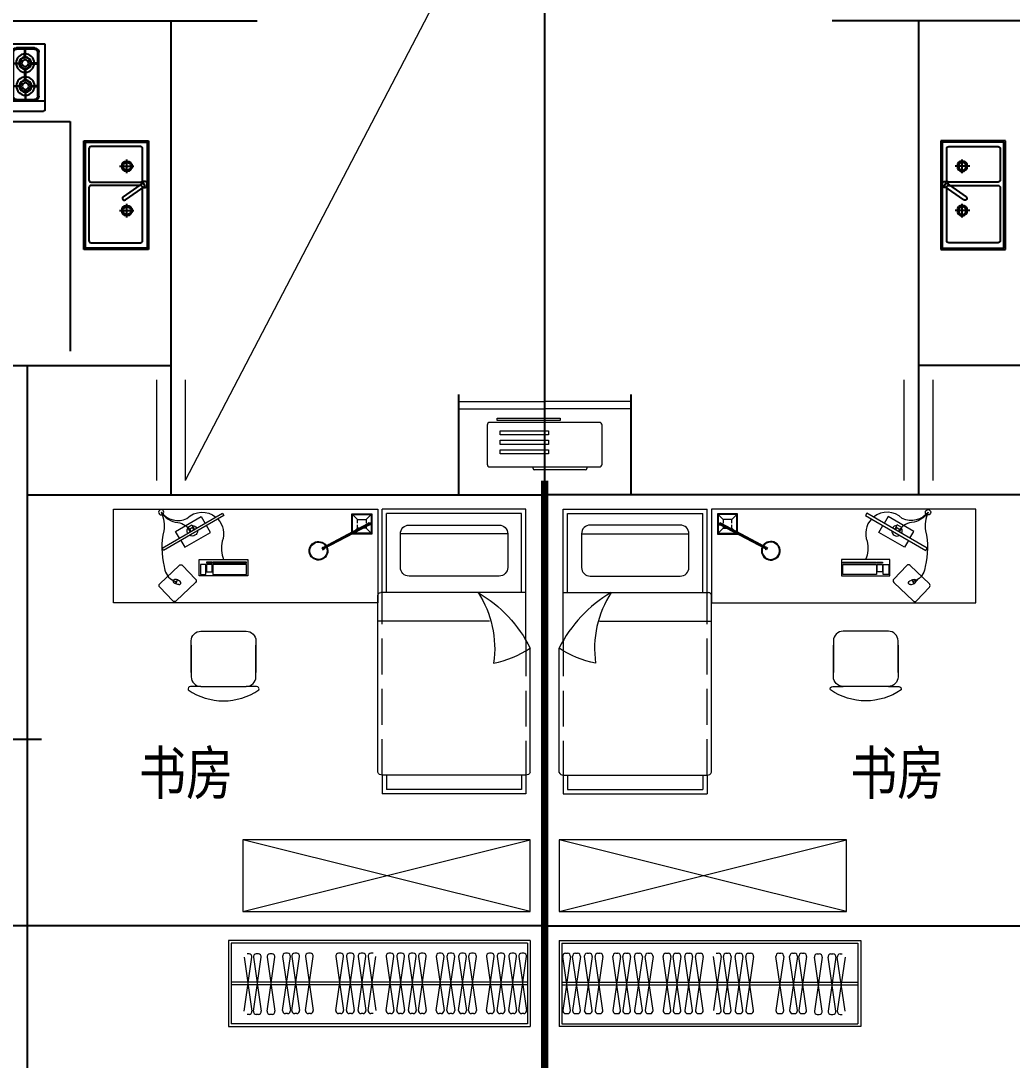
# Model space of a CAD drawing. Extents: x 534658 to 605938, y 404593 to 454993.
# Drawn here: x 563654 to 570551, y 427786 to 435021 of the extents above; entities that cross this region are included whole.
import ezdxf

# ---------------------------------------------------------------- set-up
doc = ezdxf.new("R2010")
doc.units = 0
doc.header["$LTSCALE"] = 1000
doc.header["$MEASUREMENT"] = 0
doc.linetypes.add('DASH', pattern=[0.35, 0.25, -0.1])
for name, color, linetype in [('0_厨卫', 154, 'Continuous'), ('DOTE', 1, 'Continuous'), ('PUB_TEXT', 7, 'Continuous')]:
    doc.layers.add(name, color=color, linetype=linetype)
for name, color, linetype, lineweight in [('0_家具', 31, 'Continuous', 9), ('0_看线', 180, 'Continuous', 9), ('0_空调', 31, 'Continuous', 9)]:
    doc.layers.add(name, color=color, linetype=linetype, lineweight=lineweight)
doc.styles.add('黑体', font='SIMHEI.TTF', dxfattribs={"width": 0.8})

# ---------------------------------------------------------------- blocks, each defined once
blk = doc.blocks.new('dgfhhf')
for p, q in [((1479431.7, 326499.8), (1479431.7, 327412.1)), ((1479431.7, 327412.1), (1480431.7, 327412.1)), ((1479461.7, 327382.1), (1480401.7, 327382.1)), ((1479461.7, 326833), (1479461.7, 327382.1)), ((1480401.7, 326833), (1480401.7, 327382.1)), ((1480431.7, 326833), (1480431.7, 327412.1)), ((1479558.3, 327242.3), (1480305.1, 327242.3)), ((1479431.7, 326833), (1480441.7, 326833)), ((1480461.7, 325582.2), (1480461.7, 326813)), ((1479684.3, 326632.6), (1480461.7, 326632.6)), ((1479401.7, 325582.2), (1479401.7, 326445.1)), ((1479431.7, 325562.2), (1480431.7, 325562.2)), ((1479431.7, 325562.2), (1479431.7, 325432.2)), ((1479461.7, 325562.2), (1479461.7, 325462.2)), ((1480401.7, 325562.2), (1480401.7, 325462.2)), ((1480431.7, 325562.2), (1480431.7, 325432.2)), ((1479461.7, 325462.2), (1480401.7, 325462.2)), ((1479431.7, 325432.2), (1480431.7, 325432.2))]:
    blk.add_line(p, q)
at = {"linetype": 'DASH'}
for p, q in [((1480431.7, 325562.2), (1480431.7, 326833)), ((1479431.7, 326499.8), (1479431.7, 325562.2))]:
    blk.add_line(p, q, dxfattribs=at)
blk.add_lwpolyline([(1479558.3, 327242.3), (1479558.3, 327006.9, 0.414214), (1479618.3, 326946.9), (1480245.1, 326946.9, 0.414214), (1480305.1, 327006.9), (1480305.1, 327242.3, 0.414214), (1480245.1, 327302.3), (1479618.3, 327302.3, 0.414214)], format="xyb", close=True)
blk.add_lwpolyline([(1479764.3, 326833, 0.180302), (1479656.3, 326341.3, -0.088637), (1479401.8, 326445, 28871.271551)], format="xyb")
for centre, radius, start, end in [((1480244.9, 326020.6), 944, 120.60747, 153.27731), ((1480441.7, 326813), 20, 0, 90), ((1479430.4, 325592.8), 30.7, 200.35664, 272.31522), ((1480432.9, 325592.8), 30.7, 267.68839, 339.69174)]:
    blk.add_arc(centre, radius, start, end)
blk = doc.blocks.new('monitor')
at = {"layer": '0_家具'}
for p, q in [((1213982.4, -498634.8), (1213982.4, -498649.8)), ((1214012.4, -498634.8), (1214012.4, -498649.8))]:
    blk.add_line(p, q, dxfattribs=at)
for points in [[(1214082.4, -498649.8), (1214082.4, -498604.8), (1213912.4, -498604.8), (1213912.4, -498649.8)], [(1214082.4, -498664.8), (1214082.4, -498709.8), (1213912.4, -498709.8), (1213912.4, -498664.8)]]:
    blk.add_lwpolyline(points, dxfattribs=at)
for points in [[(1213982.4, -498634.8), (1214012.4, -498634.8), (1214012.4, -498619.8), (1213982.4, -498619.8)], [(1213987.4, -498634.8), (1214007.4, -498634.8), (1214007.4, -498649.8), (1213987.4, -498649.8)], [(1213797.4, -498664.8), (1214197.4, -498664.8), (1214197.4, -498649.8), (1213797.4, -498649.8)]]:
    blk.add_lwpolyline(points, close=True, dxfattribs=at)
for start, end in [(120, 180), (0, 60), (210, 330)]:
    blk.add_arc((1213997.4, -498649.8), 30, start, end, dxfattribs=at)
blk = doc.blocks.new('keyborad')
at = {"layer": '0_家具'}
for points in [[(1214046.4, -499984), (1214324.6, -499984), (1214324.6, -499890.6), (1214046.4, -499890.6)], [(1214055.1, -499905.4), (1214247.2, -499905.4), (1214247.2, -499912.1), (1214055.1, -499912.1)], [(1214055.1, -499920.4), (1214247.2, -499920.4), (1214247.2, -499976.8), (1214055.1, -499976.8)], [(1214251.6, -499905.4), (1214282.7, -499905.4), (1214282.7, -499912.1), (1214251.6, -499912.1)], [(1214251.6, -499920.4), (1214282.7, -499920.4), (1214282.7, -499961.8), (1214251.6, -499961.8)], [(1214286.6, -499920.4), (1214317.7, -499920.4), (1214317.7, -499976.8), (1214286.6, -499976.8)]]:
    blk.add_lwpolyline(points, close=True, dxfattribs=at)
blk = doc.blocks.new('com')
at = {"layer": '0_家具'}
for p, q in [((1214280.4, -499610.8), (1214281.6, -499613.3)), ((1214281.2, -499613.4), (1214289.2, -499632.1))]:
    blk.add_line(p, q, dxfattribs=at)
blk.add_lwpolyline([(1214292.5, -499740.6), (1214398.3, -499630.1, 0.414214), (1214397.9, -499611), (1214319.9, -499536.3, 0.414214), (1214300.8, -499536.8), (1214195, -499647.3, 0.414214), (1214195.4, -499666.4), (1214273.4, -499741, 0.414214)], format="xyb", close=True, dxfattribs=at)
for points in [[(1213891, -499544.4, -0.353754), (1213926.2, -499692, 0.387634), (1213918.9, -499857.6, 0.387634)], [(1213891, -499544.4, -0.222136), (1213949.9, -499638.9, 0.247528), (1214001.8, -499714, 1.194978)], [(1213891, -499544.4, 0.157264), (1213997.5, -499558.6, -0.115899), (1214200.6, -499561.2, -0.228917), (1214276.5, -499604.2, 0.669925)], [(1214287.8, -499652.5, -0.102482), (1214276.3, -499632.3, -0.140335), (1214275.8, -499619.7, -0.497592), (1214289.6, -499613.9, 0.497592)], [(1214304.9, -499645.2, 0.102482), (1214298.3, -499622.9, 0.140335), (1214289.6, -499613.9, 0.497592), (1214275.8, -499619.7, -0.497592)], [(1214304.9, -499645.2, -0.825627), (1214287.8, -499652.5, -4.21376)], [(1213929.7, -499868.9, 0.285337), (1214057.1, -499893.7, -0.150591), (1214161, -499901.6)]]:
    blk.add_lwpolyline(points, format="xyb", dxfattribs=at)
blk.add_lwpolyline([(1214275.5, -499604.8), (1214279.4, -499611.3), (1214281.3, -499610.2), (1214277.4, -499603.7)], close=True, dxfattribs=at)
blk.add_circle((1213891, -499544.4), 15, dxfattribs=at)
blk.add_arc((1214282.6, -499616.5), 17, 248.14708, 338.04844, dxfattribs=at)
for name, p, rotation in [('monitor', (175154.7, -1301750.3), 59.99999999993759), ('keyborad', (714270.4, -1714087.1), 90)]:
    blk.add_blockref(name, p, dxfattribs=dict(at, rotation=rotation))
blk = doc.blocks.new('A$C60CB282E')
for p, q in [((0, 404), (0, 89)), ((384.8, 404), (384.8, 89))]:
    blk.add_line(p, q)
for points in [[(288.5, 471.5), (67.5, 471.5, 0.414214), (0, 404)], [(96.3, 471.5), (317.3, 471.5, -0.414214), (384.8, 404), (384.8, 476.5, -0.53639), (408.5, 492.3, -0.310378), (408.5, 0.8, -0.53639), (384.8, 16.5), (384.8, 89, -0.414214), (317.3, 21.5), (96.3, 21.5)], [(0, 89, 0.414214), (67.5, 21.5), (288.5, 21.5)]]:
    blk.add_lwpolyline(points, format="xyb")
blk = doc.blocks.new('light')
at = {"layer": '0_家具'}
for p, q in [((1214033.8, -500388.3), (1213986.5, -500373.8)), ((1214086.8, -500360.1), (1214101.3, -500312.8)), ((1214014.6, -500426.8), (1214022.9, -500422.4)), ((1214019.3, -500435.6), (1214027.6, -500431.2)), ((1214030.2, -500424.2), (1214025.2, -500424.2)), ((1214030.2, -500423.4), (1214030.2, -500425)), ((1214061.9, -500441.3), (1214047.4, -500488.6)), ((1214114.9, -500413.1), (1214162.3, -500427.6))]:
    blk.add_line(p, q, dxfattribs=at)
for points in [[(1214133.4, -500362.7), (1214103.3, -500306), (1213979.7, -500371.7), (1214045.4, -500495.4), (1214169, -500429.7), (1214103.3, -500306)], [(1214129, -500365.1), (1214101.3, -500312.8), (1213986.5, -500373.8), (1214047.4, -500488.6), (1214162.3, -500427.6), (1214101.3, -500312.8)], [(1214098.1, -500381.5), (1214086.8, -500360.1), (1214033.8, -500388.3), (1214045.1, -500409.7)], [(1214050.6, -500419.9), (1214061.9, -500441.3), (1214114.9, -500413.1), (1214103.6, -500391.8)]]:
    blk.add_lwpolyline(points, dxfattribs=at)
for points in [[(1214025.2, -500431.7), (1214030.2, -500431.7), (1214030.2, -500416.7), (1214025.2, -500416.7)], [(1214030.2, -500423.4), (1214390.2, -500423.4), (1214390.2, -500418.4), (1214030.2, -500418.4)], [(1214030.2, -500425), (1214390.2, -500425), (1214390.2, -500430), (1214030.2, -500430)], [(1214387.7, -500431.7), (1214392.7, -500431.7), (1214392.7, -500416.7), (1214387.7, -500416.7)], [(1214397.7, -500431.7), (1214392.7, -500431.7), (1214392.7, -500416.7), (1214397.7, -500416.7)]]:
    blk.add_lwpolyline(points, close=True, dxfattribs=at)
blk.add_circle((1214030.2, -500424.2), 7.5, dxfattribs=at)
for centre, radius, start, end in [((1214427.7, -500424.2), 65, 185.12424, 174.87576), ((1214427.7, -500424.2), 60, 185.55255, 174.44745), ((1214400, -500413.1), 60, 179.23076, 180.76924), ((1214427.7, -500424.2), 65, 179.28994, 180.71006)]:
    blk.add_arc(centre, radius, start, end, dxfattribs=at)
blk = doc.blocks.new('ddfdf')
at = {"layer": '0_厨卫'}
for p, q in [((15801.2, -30110.3), (15800.7, -30821.9)), ((16259.8, -30110.6), (15801.2, -30110.3)), ((16269.8, -30120.6), (16269.8, -30812.2)), ((15800.7, -30821.9), (16259.8, -30822.2))]:
    blk.add_line(p, q, dxfattribs=at)
at = {"layer": '0_厨卫', "color": 251}
for p, q in [((15856.2, -30158.6), (16162.7, -30158.8)), ((15952.1, -30158.8), (15956.9, -30157.2)), ((15968, -30207.9), (15952.1, -30158.8)), ((15956.9, -30157.2), (15972.8, -30206.4)), ((16062, -30157.3), (16046, -30206.4)), ((16050.8, -30208), (16066.8, -30158.9)), ((16066.8, -30158.9), (16062, -30157.3)), ((16201.5, -30822.1), (16202, -30110.6)), ((15826.1, -30314.4), (15826.2, -30188.6)), ((15834.1, -30314.4), (15834.2, -30188.6)), ((15856.2, -30166.6), (16162.7, -30166.8)), ((15972.8, -30206.4), (15968, -30207.9)), ((16046, -30206.4), (16050.8, -30208)), ((16184.7, -30188.9), (16184.6, -30314.6)), ((16192.7, -30188.9), (16192.6, -30314.6)), ((15828.8, -30247.7), (15828.8, -30252.3)), ((15946.6, -30247.8), (15828.8, -30247.7)), ((15828.8, -30252.3), (15946.6, -30252.4)), ((15946.6, -30252.4), (15946.6, -30247.8)), ((15968, -30295.3), (15952, -30344.3)), ((15956.8, -30345.9), (15972.8, -30296.8)), ((15972.8, -30296.8), (15968, -30295.3)), ((16046, -30296.9), (16050.8, -30295.3)), ((16061.9, -30346), (16046, -30296.9)), ((16050.8, -30295.3), (16066.7, -30344.4)), ((16072.2, -30252.4), (16072.2, -30247.9)), ((16072.2, -30247.9), (16190, -30247.9)), ((16190, -30252.5), (16072.2, -30252.4)), ((16190, -30247.9), (16190, -30252.5)), ((15832.3, -30555.7), (15832.4, -30379.5)), ((15832.4, -30379.5), (15849.1, -30379.5)), ((15849.1, -30379.5), (15849, -30555.7)), ((16162.6, -30336.6), (15856.1, -30336.4)), ((16162.6, -30344.6), (15856.1, -30344.4)), ((15877.6, -30555.7), (15877.8, -30379.5)), ((15877.8, -30379.5), (15894.4, -30379.5)), ((15894.4, -30379.5), (15894.3, -30555.7)), ((15923, -30555.8), (15923.1, -30379.5)), ((15923.1, -30379.5), (15939.8, -30379.6)), ((15939.8, -30379.6), (15939.6, -30555.8)), ((15952, -30344.3), (15956.8, -30345.9)), ((15968.3, -30555.8), (15968.4, -30379.6)), ((15968.4, -30379.6), (15985.1, -30379.6)), ((15985.1, -30379.6), (15985, -30555.8)), ((16013.7, -30555.8), (16013.8, -30379.6)), ((16013.8, -30379.6), (16030.4, -30379.6)), ((16030.4, -30379.6), (16030.3, -30555.8)), ((16059, -30555.9), (16059.1, -30379.6)), ((16059.1, -30379.6), (16075.8, -30379.6)), ((16066.7, -30344.4), (16061.9, -30346)), ((16075.8, -30379.6), (16075.6, -30555.9)), ((16104.3, -30555.9), (16104.4, -30379.7)), ((16104.4, -30379.7), (16121.1, -30379.7)), ((16121.1, -30379.7), (16121, -30555.9)), ((16149.7, -30555.9), (16149.8, -30379.7)), ((16149.8, -30379.7), (16166.4, -30379.7)), ((16166.4, -30379.7), (16166.3, -30555.9)), ((15849, -30555.7), (15832.3, -30555.7)), ((15860.7, -30594.4), (16167.1, -30594.6)), ((15894.3, -30555.7), (15877.6, -30555.7)), ((15939.6, -30555.8), (15923, -30555.8)), ((15937.2, -30594.5), (15937.1, -30654.3)), ((15941.7, -30594.5), (15937.2, -30594.5)), ((15941.7, -30654.3), (15941.7, -30594.5)), ((15985, -30555.8), (15968.3, -30555.8)), ((16030.3, -30555.8), (16013.7, -30555.8)), ((16075.6, -30555.9), (16059, -30555.9)), ((16094.9, -30594.6), (16094.9, -30654.4)), ((16099.5, -30594.6), (16094.9, -30594.6)), ((16099.5, -30654.4), (16099.5, -30594.6)), ((16121, -30555.9), (16104.3, -30555.9)), ((16166.3, -30555.9), (16149.7, -30555.9)), ((15830.6, -30750.1), (15830.7, -30624.4)), ((15838.6, -30750.1), (15838.7, -30624.4)), ((15860.7, -30602.4), (16167.1, -30602.6)), ((15937.1, -30654.3), (15941.7, -30654.3)), ((16094.9, -30654.4), (16099.5, -30654.4)), ((16189.1, -30624.6), (16189, -30750.4)), ((16197.1, -30624.6), (16197, -30750.4)), ((15828.6, -30681.6), (15828.6, -30686.2)), ((15904.3, -30681.6), (15828.6, -30681.6)), ((15828.6, -30686.2), (15904.3, -30686.2)), ((15904.3, -30686.2), (15904.3, -30681.6)), ((15937, -30779.9), (15937.1, -30720.2)), ((15937.1, -30720.2), (15941.7, -30720.2)), ((15941.7, -30720.2), (15941.6, -30779.9)), ((15968.2, -30683.8), (15968.2, -30688.4)), ((16063.1, -30683.9), (15968.2, -30683.8)), ((15968.2, -30688.4), (16063.1, -30688.5)), ((16063.1, -30688.5), (16063.1, -30683.9)), ((16094.8, -30780), (16094.8, -30720.3)), ((16094.8, -30720.3), (16099.4, -30720.3)), ((16099.4, -30720.3), (16099.4, -30780)), ((16125.6, -30689.6), (16125.6, -30685)), ((16125.6, -30685), (16199.2, -30685)), ((16199.2, -30689.6), (16125.6, -30689.6)), ((16199.2, -30685), (16199.2, -30689.6)), ((16167, -30772.4), (15860.6, -30772.2)), ((16167, -30780.4), (15860.6, -30780.2)), ((15941.6, -30779.9), (15937, -30779.9)), ((16099.4, -30780), (16094.8, -30780))]:
    blk.add_line(p, q, dxfattribs=at)
for centre, radius in [((16012.9, -30252.9), 70.1), ((16012.9, -30252.9), 47.3), ((16012.9, -30252.9), 41.8), ((16012.9, -30252.9), 25.3), ((16235.4, -30425.8), 16.2), ((16237.7, -30542.5), 16.2), ((16240.2, -30485.3), 16.2), ((15935.8, -30685.1), 63.7), ((15935.8, -30685.1), 43), ((15935.8, -30685.1), 38), ((15935.8, -30685.1), 23), ((16095.7, -30687.3), 63.7), ((16095.7, -30687.3), 43), ((16095.7, -30687.3), 38), ((16095.7, -30687.3), 23)]:
    blk.add_circle(centre, radius, dxfattribs=at)
for centre, radius, start, end in [((15856.2, -30188.6), 30, 89.96104, 179.96104), ((16162.7, -30188.8), 30, 359.96104, 89.96104), ((15856.2, -30188.6), 22, 89.96104, 179.96104), ((16162.7, -30188.8), 22, 359.96104, 89.96104), ((15856.1, -30314.4), 30, 179.96104, 269.96104), ((15856.1, -30314.4), 22, 179.96104, 269.96104), ((16162.6, -30314.6), 30, 269.96104, 359.96104), ((16162.6, -30314.6), 22, 269.96104, 359.96104), ((15860.7, -30624.4), 30, 89.96104, 179.96104), ((16167.1, -30624.6), 30, 359.96104, 89.96104), ((15860.7, -30624.4), 22, 89.96104, 179.96104), ((16167.1, -30624.6), 22, 359.96104, 89.96104), ((15860.6, -30750.2), 30, 179.96104, 269.96104), ((15860.6, -30750.2), 22, 179.96104, 269.96104), ((16167, -30750.4), 30, 269.96104, 359.96104), ((16167, -30750.4), 22, 269.96104, 359.96104)]:
    blk.add_arc(centre, radius, start, end, dxfattribs=at)
at = {"layer": '0_厨卫'}
for centre, start, end in [((16259.8, -30120.6), 0, 89.96104), ((16259.8, -30812.2), 269.96104, 0)]:
    blk.add_arc(centre, 10, start, end, dxfattribs=at)
blk = doc.blocks.new('A$C1BE601A8')
for p, q in [((0, 0), (0, 450)), ((0, 450), (757, 450)), ((10, 10), (10, 440)), ((10, 440), (747, 440)), ((747, 440), (747, 10)), ((757, 450), (757, 0)), ((40.7, 393.4), (40.7, 50.3)), ((273, 408.4), (55.7, 408.4)), ((288, 50.3), (288, 393.4)), ((315, 426.6), (293.3, 411.4)), ((293.3, 411.4), (390, 273.1)), ((310.5, 393.4), (310.5, 50.3)), ((411.8, 288.3), (315, 426.6)), ((694.6, 408.4), (325.5, 408.4)), ((709.6, 50.3), (709.6, 393.4)), ((225.9, 299.6), (129.9, 299.6)), ((177.7, 248.1), (177.7, 348.3)), ((534.3, 299.6), (438.3, 299.6)), ((486.1, 248.1), (486.1, 348.3)), ((757, 0), (0, 0)), ((747, 10), (10, 10)), ((55.7, 35.3), (273, 35.3)), ((325.5, 35.3), (694.6, 35.3))]:
    blk.add_line(p, q)
for centre, radius in [((177.7, 299.6), 36.1), ((177.7, 299.6), 27.1), ((486.1, 299.6), 36.1), ((486.1, 299.6), 27.1)]:
    blk.add_circle(centre, radius)
for centre, radius, start, end in [((304.2, 419), 21.7, 342.60679, 267.3353), ((55.7, 393.4), 15, 90, 180), ((273, 393.4), 15, 0, 90), ((325.5, 393.4), 15, 90, 180), ((694.6, 393.4), 15, 0, 90), ((400.9, 280.7), 13.3, 214.97105, 34.97105), ((55.7, 50.3), 15, 180, 270), ((273, 50.3), 15, 270, 0), ((325.5, 50.3), 15, 180, 270), ((694.6, 50.3), 15, 270, 0)]:
    blk.add_arc(centre, radius, start, end)
blk = doc.blocks.new('A$C0FD84BE6')
at = {"layer": '0_空调', "color": 8}
for p, q in [((320.3, 10), (320.3, 20)), ((693.1, 20), (693.1, 10)), ((683.1, 0), (330.3, 0))]:
    blk.add_line(p, q, dxfattribs=at)
at = {"layer": '0_空调'}
blk.add_lwpolyline([(20, 20), (780, 20, 0.414214), (800, 40), (800, 310, 0.414214), (780, 330), (20, 330, 0.414214), (0, 310), (0, 40, 0.414214)], format="xyb", close=True, dxfattribs=at)
at = {"layer": '0_空调', "color": 8}
for points in [[(69.2, 359.1), (509, 359.1), (509, 344), (69.2, 344)], [(90.4, 271.5), (425.9, 271.5), (425.9, 242.6), (90.4, 242.6)], [(90.4, 205.7), (425.9, 205.7), (425.9, 176.8), (90.4, 176.8)], [(90.4, 139.9), (425.9, 139.9), (425.9, 111), (90.4, 111)]]:
    blk.add_lwpolyline(points, close=True, dxfattribs=at)
for centre, start, end in [((330.3, 10), 180, 270), ((683.1, 10), 270, 0)]:
    blk.add_arc(centre, 10, start, end, dxfattribs=at)

msp = doc.modelspace()

# ---------------------------------------------------------------- linework, layer by layer
at = {"const_width": 50}
msp.add_lwpolyline([(567298, 431820.5), (567298, 422720.5)], dxfattribs=at)
at = {"layer": '0_厨卫'}
for p, q in [((561998, 434320.5), (563997.6, 434320.5)), ((563997.6, 434320.5), (563997.6, 432720.5))]:
    msp.add_line(p, q, dxfattribs=at)
at = {"layer": '0_家具'}
for p, q in [((565198, 428820.5), (567198, 429320.5)), ((567198, 428820.5), (565198, 429320.5)), ((567398, 428820.5), (569398, 429320.5)), ((569398, 428820.5), (567398, 429320.5)), ((567198, 428620.5), (565098, 428620.5)), ((565098, 428620.5), (565098, 428020.5)), ((567198, 428620.5), (567198, 428020.5)), ((567398, 428620.5), (569498, 428620.5)), ((567398, 428620.5), (567398, 428020.5)), ((569498, 428620.5), (569498, 428020.5)), ((567178, 428600.5), (565118, 428600.5)), ((565118, 428600.5), (565118, 428040.5)), ((567178, 428600.5), (567178, 428040.5)), ((567418, 428600.5), (569478, 428600.5)), ((567418, 428600.5), (567418, 428040.5)), ((569478, 428600.5), (569478, 428040.5)), ((565098, 428020.5), (567198, 428020.5)), ((567178, 428040.5), (565118, 428040.5)), ((569498, 428020.5), (567398, 428020.5)), ((567418, 428040.5), (569478, 428040.5))]:
    msp.add_line(p, q, dxfattribs=at)
at = {"layer": '0_家具', "color": 8}
for p, q in [((565207.8, 428128.3), (565261.7, 428503)), ((565207.8, 428503), (565261.7, 428128.3)), ((565241.9, 428525.7), (565227.6, 428525.7)), ((565272.2, 428128.3), (565326.1, 428503)), ((565272.2, 428503), (565326.1, 428128.3)), ((565306.3, 428525.7), (565292, 428525.7)), ((565367.4, 428128.3), (565421.4, 428503)), ((565367.4, 428503), (565421.4, 428128.3)), ((565401.5, 428525.7), (565387.2, 428525.7)), ((565475.1, 428133.1), (565529, 428507.9)), ((565475.1, 428507.9), (565529, 428133.1)), ((565509.2, 428530.5), (565494.9, 428530.5)), ((565539.5, 428133.1), (565593.4, 428507.9)), ((565539.5, 428507.9), (565593.4, 428133.1)), ((565573.6, 428530.5), (565559.3, 428530.5)), ((565634.7, 428133.1), (565688.6, 428507.9)), ((565634.7, 428507.9), (565688.6, 428133.1)), ((565668.8, 428530.5), (565654.5, 428530.5)), ((565845, 428133.1), (565898.9, 428507.9)), ((565845, 428507.9), (565898.9, 428133.1)), ((565879.1, 428530.5), (565864.8, 428530.5)), ((565919.3, 428133.1), (565973.3, 428507.9)), ((565919.3, 428507.9), (565973.3, 428133.1)), ((565953.5, 428530.5), (565939.1, 428530.5)), ((566000.7, 428133.1), (566054.7, 428507.9)), ((566000.7, 428507.9), (566054.7, 428133.1)), ((566034.9, 428530.5), (566020.6, 428530.5)), ((566070.1, 428133.1), (566124, 428507.9)), ((566070.1, 428507.9), (566124, 428133.1)), ((566104.2, 428530.5), (566089.9, 428530.5)), ((566194.5, 428133.1), (566248.4, 428507.9)), ((566194.5, 428507.9), (566248.4, 428133.1)), ((566228.6, 428530.5), (566214.3, 428530.5)), ((566268.8, 428133.1), (566322.8, 428507.9)), ((566268.8, 428507.9), (566322.8, 428133.1)), ((566303, 428530.5), (566288.6, 428530.5)), ((566350.2, 428133.1), (566404.2, 428507.9)), ((566350.2, 428507.9), (566404.2, 428133.1)), ((566384.4, 428530.5), (566370.1, 428530.5)), ((566419.6, 428133.1), (566473.5, 428507.9)), ((566419.6, 428507.9), (566473.5, 428133.1)), ((566453.7, 428530.5), (566439.4, 428530.5)), ((566544, 428133.1), (566597.9, 428507.9)), ((566544, 428507.9), (566597.9, 428133.1)), ((566578.1, 428530.5), (566563.8, 428530.5)), ((566618.3, 428133.1), (566672.3, 428507.9)), ((566618.3, 428507.9), (566672.3, 428133.1)), ((566652.5, 428530.5), (566638.1, 428530.5)), ((566699.7, 428133.1), (566753.7, 428507.9)), ((566699.7, 428507.9), (566753.7, 428133.1)), ((566733.9, 428530.5), (566719.6, 428530.5)), ((566769.1, 428133.1), (566823, 428507.9)), ((566769.1, 428507.9), (566823, 428133.1)), ((566803.2, 428530.5), (566788.9, 428530.5)), ((566893.5, 428133.1), (566947.4, 428507.9)), ((566893.5, 428507.9), (566947.4, 428133.1)), ((566927.6, 428530.5), (566913.3, 428530.5)), ((566967.8, 428133.1), (567021.8, 428507.9)), ((566967.8, 428507.9), (567021.8, 428133.1)), ((567002, 428530.5), (566987.6, 428530.5)), ((567049.2, 428133.1), (567103.2, 428507.9)), ((567049.2, 428507.9), (567103.2, 428133.1)), ((567083.4, 428530.5), (567069.1, 428530.5)), ((567118.6, 428133.1), (567172.5, 428507.9)), ((567118.6, 428507.9), (567172.5, 428133.1)), ((567152.7, 428530.5), (567138.4, 428530.5)), ((567477.4, 428133.1), (567423.5, 428507.9)), ((567477.4, 428507.9), (567423.5, 428133.1)), ((567443.3, 428530.5), (567457.6, 428530.5)), ((567546.8, 428133.1), (567492.8, 428507.9)), ((567546.8, 428507.9), (567492.8, 428133.1)), ((567512.6, 428530.5), (567526.9, 428530.5)), ((567628.2, 428133.1), (567574.2, 428507.9)), ((567628.2, 428507.9), (567574.2, 428133.1)), ((567594, 428530.5), (567608.4, 428530.5)), ((567702.5, 428133.1), (567648.6, 428507.9)), ((567702.5, 428507.9), (567648.6, 428133.1)), ((567668.4, 428530.5), (567682.7, 428530.5)), ((567826.9, 428133.1), (567773, 428507.9)), ((567826.9, 428507.9), (567773, 428133.1)), ((567792.8, 428530.5), (567807.1, 428530.5)), ((567896.3, 428133.1), (567842.3, 428507.9)), ((567896.3, 428507.9), (567842.3, 428133.1)), ((567862.1, 428530.5), (567876.4, 428530.5)), ((567977.7, 428133.1), (567923.7, 428507.9)), ((567977.7, 428507.9), (567923.7, 428133.1)), ((567943.5, 428530.5), (567957.9, 428530.5)), ((568052, 428133.1), (567998.1, 428507.9)), ((568052, 428507.9), (567998.1, 428133.1)), ((568017.9, 428530.5), (568032.2, 428530.5)), ((568176.4, 428133.1), (568122.5, 428507.9)), ((568176.4, 428507.9), (568122.5, 428133.1)), ((568142.3, 428530.5), (568156.6, 428530.5)), ((568245.8, 428133.1), (568191.8, 428507.9)), ((568245.8, 428507.9), (568191.8, 428133.1)), ((568211.6, 428530.5), (568225.9, 428530.5)), ((568327.2, 428133.1), (568273.2, 428507.9)), ((568327.2, 428507.9), (568273.2, 428133.1)), ((568293, 428530.5), (568307.4, 428530.5)), ((568401.5, 428133.1), (568347.6, 428507.9)), ((568401.5, 428507.9), (568347.6, 428133.1)), ((568367.4, 428530.5), (568381.7, 428530.5)), ((568525.9, 428133.1), (568472, 428507.9)), ((568525.9, 428507.9), (568472, 428133.1)), ((568491.8, 428530.5), (568506.1, 428530.5)), ((568595.3, 428133.1), (568541.3, 428507.9)), ((568595.3, 428507.9), (568541.3, 428133.1)), ((568561.1, 428530.5), (568575.4, 428530.5)), ((568676.7, 428133.1), (568622.7, 428507.9)), ((568676.7, 428507.9), (568622.7, 428133.1)), ((568642.5, 428530.5), (568656.9, 428530.5)), ((568751, 428133.1), (568697.1, 428507.9)), ((568751, 428507.9), (568697.1, 428133.1)), ((568716.9, 428530.5), (568731.2, 428530.5)), ((568961.3, 428133.1), (568907.4, 428507.9)), ((568961.3, 428507.9), (568907.4, 428133.1)), ((568927.2, 428530.5), (568941.5, 428530.5)), ((569056.5, 428133.1), (569002.6, 428507.9)), ((569056.5, 428507.9), (569002.6, 428133.1)), ((569022.4, 428530.5), (569036.7, 428530.5)), ((569120.9, 428133.1), (569067, 428507.9)), ((569120.9, 428507.9), (569067, 428133.1)), ((569086.8, 428530.5), (569101.1, 428530.5)), ((569228.6, 428128.3), (569174.6, 428503)), ((569228.6, 428503), (569174.6, 428128.3)), ((569194.5, 428525.7), (569208.8, 428525.7)), ((569323.8, 428128.3), (569269.9, 428503)), ((569323.8, 428503), (569269.9, 428128.3)), ((569289.7, 428525.7), (569304, 428525.7)), ((569388.2, 428128.3), (569334.3, 428503)), ((569388.2, 428503), (569334.3, 428128.3)), ((569354.1, 428525.7), (569368.4, 428525.7)), ((567178, 428330.5), (565118, 428330.5)), ((567178, 428310.5), (565118, 428310.5)), ((567418, 428330.5), (569478, 428330.5)), ((567418, 428310.5), (569478, 428310.5)), ((565241.9, 428105.7), (565227.6, 428105.7)), ((565306.3, 428105.7), (565292, 428105.7)), ((565401.5, 428105.7), (565387.2, 428105.7)), ((565509.2, 428110.5), (565494.9, 428110.5)), ((565573.6, 428110.5), (565559.3, 428110.5)), ((565668.8, 428110.5), (565654.5, 428110.5)), ((565879.1, 428110.5), (565864.8, 428110.5)), ((565953.5, 428110.5), (565939.1, 428110.5)), ((566034.9, 428110.5), (566020.6, 428110.5)), ((566104.2, 428110.5), (566089.9, 428110.5)), ((566228.6, 428110.5), (566214.3, 428110.5)), ((566303, 428110.5), (566288.6, 428110.5)), ((566384.4, 428110.5), (566370.1, 428110.5)), ((566453.7, 428110.5), (566439.4, 428110.5)), ((566578.1, 428110.5), (566563.8, 428110.5)), ((566652.5, 428110.5), (566638.1, 428110.5)), ((566733.9, 428110.5), (566719.6, 428110.5)), ((566803.2, 428110.5), (566788.9, 428110.5)), ((566927.6, 428110.5), (566913.3, 428110.5)), ((567002, 428110.5), (566987.6, 428110.5)), ((567083.4, 428110.5), (567069.1, 428110.5)), ((567152.7, 428110.5), (567138.4, 428110.5)), ((567443.3, 428110.5), (567457.6, 428110.5)), ((567512.6, 428110.5), (567526.9, 428110.5)), ((567594, 428110.5), (567608.4, 428110.5)), ((567668.4, 428110.5), (567682.7, 428110.5)), ((567792.8, 428110.5), (567807.1, 428110.5)), ((567862.1, 428110.5), (567876.4, 428110.5)), ((567943.5, 428110.5), (567957.9, 428110.5)), ((568017.9, 428110.5), (568032.2, 428110.5)), ((568142.3, 428110.5), (568156.6, 428110.5)), ((568211.6, 428110.5), (568225.9, 428110.5)), ((568293, 428110.5), (568307.4, 428110.5)), ((568367.4, 428110.5), (568381.7, 428110.5)), ((568491.8, 428110.5), (568506.1, 428110.5)), ((568561.1, 428110.5), (568575.4, 428110.5)), ((568642.5, 428110.5), (568656.9, 428110.5)), ((568716.9, 428110.5), (568731.2, 428110.5)), ((568927.2, 428110.5), (568941.5, 428110.5)), ((569022.4, 428110.5), (569036.7, 428110.5)), ((569086.8, 428110.5), (569101.1, 428110.5)), ((569194.5, 428105.7), (569208.8, 428105.7)), ((569289.7, 428105.7), (569304, 428105.7)), ((569354.1, 428105.7), (569368.4, 428105.7))]:
    msp.add_line(p, q, dxfattribs=at)
at = {"layer": '0_家具'}
for points in [[(566137.9, 431620.5), (566137.9, 430970.5), (564298, 430970.5), (564298, 431620.5)], [(568458.1, 431620.5), (568458.1, 430970.5), (570298, 430970.5), (570298, 431620.5)]]:
    msp.add_lwpolyline(points, close=True, dxfattribs=at)
for points in [[(567198, 428820.5), (567198, 429320.5), (565198, 429320.5), (565198, 428820.5), (567198, 428820.5)], [(569398, 428820.5), (569398, 429320.5), (567398, 429320.5), (567398, 428820.5), (569398, 428820.5)]]:
    msp.add_lwpolyline(points, dxfattribs=at)
at = {"layer": '0_家具', "color": 8}
for centre, start, end in [((565241.9, 428505.7), 352.40536, 90), ((565292, 428505.7), 90, 187.59464), ((565306.3, 428505.7), 352.40536, 90), ((565387.2, 428505.7), 90, 187.59464), ((565401.5, 428505.7), 352.40536, 90), ((565494.9, 428510.5), 90, 187.59464), ((565509.2, 428510.5), 352.40536, 90), ((565559.3, 428510.5), 90, 187.59464), ((565573.6, 428510.5), 352.40536, 90), ((565654.5, 428510.5), 90, 187.59464), ((565668.8, 428510.5), 352.40536, 90), ((565864.8, 428510.5), 90, 187.59464), ((565879.1, 428510.5), 352.40536, 90), ((565939.1, 428510.5), 90, 187.59464), ((565953.5, 428510.5), 352.40536, 90), ((566020.6, 428510.5), 90, 187.59464), ((566034.9, 428510.5), 352.40536, 90), ((566089.9, 428510.5), 90, 187.59464), ((566214.3, 428510.5), 90, 187.59464), ((566228.6, 428510.5), 352.40536, 90), ((566288.6, 428510.5), 90, 187.59464), ((566303, 428510.5), 352.40536, 90), ((566370.1, 428510.5), 90, 187.59464), ((566384.4, 428510.5), 352.40536, 90), ((566439.4, 428510.5), 90, 187.59464), ((566453.7, 428510.5), 352.40536, 90), ((566563.8, 428510.5), 90, 187.59464), ((566578.1, 428510.5), 352.40536, 90), ((566638.1, 428510.5), 90, 187.59464), ((566652.5, 428510.5), 352.40536, 90), ((566719.6, 428510.5), 90, 187.59464), ((566733.9, 428510.5), 352.40536, 90), ((566788.9, 428510.5), 90, 187.59464), ((566803.2, 428510.5), 352.40536, 90), ((566913.3, 428510.5), 90, 187.59464), ((566927.6, 428510.5), 352.40536, 90), ((566987.6, 428510.5), 90, 187.59464), ((567002, 428510.5), 352.40536, 90), ((567069.1, 428510.5), 90, 187.59464), ((567083.4, 428510.5), 352.40536, 90), ((567138.4, 428510.5), 90, 187.59464), ((567152.7, 428510.5), 352.40536, 90), ((567443.3, 428510.5), 90, 187.59464), ((567457.6, 428510.5), 352.40536, 90), ((567512.6, 428510.5), 90, 187.59464), ((567526.9, 428510.5), 352.40536, 90), ((567594, 428510.5), 90, 187.59464), ((567608.4, 428510.5), 352.40536, 90), ((567668.4, 428510.5), 90, 187.59464), ((567682.7, 428510.5), 352.40536, 90), ((567792.8, 428510.5), 90, 187.59464), ((567807.1, 428510.5), 352.40536, 90), ((567862.1, 428510.5), 90, 187.59464), ((567876.4, 428510.5), 352.40536, 90), ((567943.5, 428510.5), 90, 187.59464), ((567957.9, 428510.5), 352.40536, 90), ((568017.9, 428510.5), 90, 187.59464), ((568032.2, 428510.5), 352.40536, 90), ((568142.3, 428510.5), 90, 187.59464), ((568156.6, 428510.5), 352.40536, 90), ((568211.6, 428510.5), 90, 187.59464), ((568225.9, 428510.5), 352.40536, 90), ((568293, 428510.5), 90, 187.59464), ((568307.4, 428510.5), 352.40536, 90), ((568367.4, 428510.5), 90, 187.59464), ((568381.7, 428510.5), 352.40536, 90), ((568506.1, 428510.5), 352.40536, 90), ((568561.1, 428510.5), 90, 187.59464), ((568575.4, 428510.5), 352.40536, 90), ((568642.5, 428510.5), 90, 187.59464), ((568656.9, 428510.5), 352.40536, 90), ((568716.9, 428510.5), 90, 187.59464), ((568731.2, 428510.5), 352.40536, 90), ((568927.2, 428510.5), 90, 187.59464), ((568941.5, 428510.5), 352.40536, 90), ((569022.4, 428510.5), 90, 187.59464), ((569036.7, 428510.5), 352.40536, 90), ((569086.8, 428510.5), 90, 187.59464), ((569101.1, 428510.5), 352.40536, 90), ((569194.5, 428505.7), 90, 187.59464), ((569208.8, 428505.7), 352.40536, 90), ((569289.7, 428505.7), 90, 187.59464), ((569304, 428505.7), 352.40536, 90), ((569354.1, 428505.7), 90, 187.59464), ((565241.9, 428125.7), 270, 7.59464), ((565292, 428125.7), 172.40536, 270), ((565306.3, 428125.7), 270, 7.59464), ((565387.2, 428125.7), 172.40536, 270), ((565401.5, 428125.7), 270, 7.59464), ((565494.9, 428130.5), 172.40536, 270), ((565509.2, 428130.5), 270, 7.59464), ((565559.3, 428130.5), 172.40536, 270), ((565573.6, 428130.5), 270, 7.59464), ((565654.5, 428130.5), 172.40536, 270), ((565668.8, 428130.5), 270, 7.59464), ((565864.8, 428130.5), 172.40536, 270), ((565879.1, 428130.5), 270, 7.59464), ((565939.1, 428130.5), 172.40536, 270), ((565953.5, 428130.5), 270, 7.59464), ((566020.6, 428130.5), 172.40536, 270), ((566034.9, 428130.5), 270, 7.59464), ((566089.9, 428130.5), 172.40536, 270), ((566214.3, 428130.5), 172.40536, 270), ((566228.6, 428130.5), 270, 7.59464), ((566288.6, 428130.5), 172.40536, 270), ((566303, 428130.5), 270, 7.59464), ((566370.1, 428130.5), 172.40536, 270), ((566384.4, 428130.5), 270, 7.59464), ((566439.4, 428130.5), 172.40536, 270), ((566453.7, 428130.5), 270, 7.59464), ((566563.8, 428130.5), 172.40536, 270), ((566578.1, 428130.5), 270, 7.59464), ((566638.1, 428130.5), 172.40536, 270), ((566652.5, 428130.5), 270, 7.59464), ((566719.6, 428130.5), 172.40536, 270), ((566733.9, 428130.5), 270, 7.59464), ((566788.9, 428130.5), 172.40536, 270), ((566803.2, 428130.5), 270, 7.59464), ((566913.3, 428130.5), 172.40536, 270), ((566927.6, 428130.5), 270, 7.59464), ((566987.6, 428130.5), 172.40536, 270), ((567002, 428130.5), 270, 7.59464), ((567069.1, 428130.5), 172.40536, 270), ((567083.4, 428130.5), 270, 7.59464), ((567138.4, 428130.5), 172.40536, 270), ((567152.7, 428130.5), 270, 7.59464), ((567443.3, 428130.5), 172.40536, 270), ((567457.6, 428130.5), 270, 7.59464), ((567512.6, 428130.5), 172.40536, 270), ((567526.9, 428130.5), 270, 7.59464), ((567594, 428130.5), 172.40536, 270), ((567608.4, 428130.5), 270, 7.59464), ((567668.4, 428130.5), 172.40536, 270), ((567682.7, 428130.5), 270, 7.59464), ((567792.8, 428130.5), 172.40536, 270), ((567807.1, 428130.5), 270, 7.59464), ((567862.1, 428130.5), 172.40536, 270), ((567876.4, 428130.5), 270, 7.59464), ((567943.5, 428130.5), 172.40536, 270), ((567957.9, 428130.5), 270, 7.59464), ((568017.9, 428130.5), 172.40536, 270), ((568032.2, 428130.5), 270, 7.59464), ((568142.3, 428130.5), 172.40536, 270), ((568156.6, 428130.5), 270, 7.59464), ((568211.6, 428130.5), 172.40536, 270), ((568225.9, 428130.5), 270, 7.59464), ((568293, 428130.5), 172.40536, 270), ((568307.4, 428130.5), 270, 7.59464), ((568367.4, 428130.5), 172.40536, 270), ((568381.7, 428130.5), 270, 7.59464), ((568506.1, 428130.5), 270, 7.59464), ((568561.1, 428130.5), 172.40536, 270), ((568575.4, 428130.5), 270, 7.59464), ((568642.5, 428130.5), 172.40536, 270), ((568656.9, 428130.5), 270, 7.59464), ((568716.9, 428130.5), 172.40536, 270), ((568731.2, 428130.5), 270, 7.59464), ((568927.2, 428130.5), 172.40536, 270), ((568941.5, 428130.5), 270, 7.59464), ((569022.4, 428130.5), 172.40536, 270), ((569036.7, 428130.5), 270, 7.59464), ((569086.8, 428130.5), 172.40536, 270), ((569101.1, 428130.5), 270, 7.59464), ((569194.5, 428125.7), 172.40536, 270), ((569208.8, 428125.7), 270, 7.59464), ((569289.7, 428125.7), 172.40536, 270), ((569304, 428125.7), 270, 7.59464), ((569354.1, 428125.7), 172.40536, 270)]:
    msp.add_arc(centre, 20, start, end, dxfattribs=at)
at = {"layer": '0_看线'}
for p, q in [((564598, 432520.5), (564598, 431820.5)), ((564798, 432520.5), (564798, 431820.5)), ((569798, 432520.5), (569798, 431820.5)), ((569998, 432520.5), (569998, 431820.5)), ((566698, 432370.5), (567298, 432370.5)), ((566698, 432320.5), (567298, 432320.5)), ((567898, 432370.5), (567298, 432370.5)), ((567898, 432320.5), (567298, 432320.5))]:
    msp.add_line(p, q, dxfattribs=at)
msp.add_lwpolyline([(569198, 436370.5), (566573.4, 435231.6), (564798, 431820.5)], dxfattribs=at)
at = {"layer": 'DOTE', "ltscale": 0.5}
for p, q in [((567298, 443770.5), (567298, 421220.5)), ((557898, 435020.5), (565298, 435020.5)), ((564698, 435020.5), (564698, 431720.5)), ((576698, 435020.5), (569298, 435020.5)), ((569898, 435020.5), (569898, 431720.5)), ((561898, 432620.5), (564698, 432620.5)), ((561898, 432620.5), (564698, 432620.5)), ((563698, 432620.5), (563698, 421220.5)), ((572698, 432620.5), (569898, 432620.5)), ((572698, 432620.5), (569898, 432620.5)), ((566698, 432420.5), (566698, 431720.5)), ((567898, 432420.5), (567898, 431720.5)), ((563698, 431720.5), (567298, 431720.5)), ((563698, 431720.5), (567298, 431720.5)), ((570898, 431720.5), (567298, 431720.5)), ((570898, 431720.5), (567298, 431720.5)), ((561898, 430020.5), (563798, 430020.5)), ((567298, 428720.5), (561898, 428720.5)), ((567298, 428720.5), (572698, 428720.5))]:
    msp.add_line(p, q, dxfattribs=at)

# ---------------------------------------------------------------- block references
at = {"layer": '0_厨卫', "xscale": -1}
for name, p, rotation in [('ddfdf', (533009.7, 450682.7), 89.96103902382647), ('A$C1BE601A8', (570503.4, 434185.5), 90)]:
    msp.add_blockref(name, p, dxfattribs=dict(at, rotation=rotation))
at = {"layer": '0_厨卫', "rotation": 270}
msp.add_blockref('A$C1BE601A8', (564092.6, 434185.5), dxfattribs=at)
at = {"layer": '0_家具', "yscale": 1.215737044345587, "zscale": 1.215737044345587}
for p, xscale, rotation in [((-42684.3, 1907372.1), -1.215737044345587, 90.00000004389176), ((1177280.3, 1907372.1), 1.215737044345587, 269.9999999561082)]:
    msp.add_blockref('com', p, dxfattribs=dict(at, xscale=xscale, rotation=rotation))
at = {"layer": '0_家具', "xscale": -1}
for name, p, rotation in [('light', (1403430.5, 1443017.7), 27.97934477614875), ('A$C60CB282E', (565310.6, 430772.3), 90.00000005336084)]:
    msp.add_blockref(name, p, dxfattribs=dict(at, rotation=rotation))
msp.add_blockref('dgfhhf', (2046599.6, 104208.4), dxfattribs=at)
at = {"layer": '0_家具'}
msp.add_blockref('dgfhhf', (-912003.7, 104208.4), dxfattribs=at)
for name, p, rotation in [('light', (-268834.5, 1443017.7), 332.0206552246978), ('A$C60CB282E', (569285.4, 430772.3), 269.9999999466392)]:
    msp.add_blockref(name, p, dxfattribs=dict(at, rotation=rotation))
at = {"layer": '0_空调'}
msp.add_blockref('A$C0FD84BE6', (566898, 431895.6), dxfattribs=at)

# ---------------------------------------------------------------- texts
at = {"layer": 'PUB_TEXT', "style": '黑体', "width": 0.8}
for p in [(564475.9, 429635.8), (569423.1, 429635.8)]:
    msp.add_text('书房', height=300, dxfattribs=at).set_placement(p)

doc.saveas('drawing.dxf')
